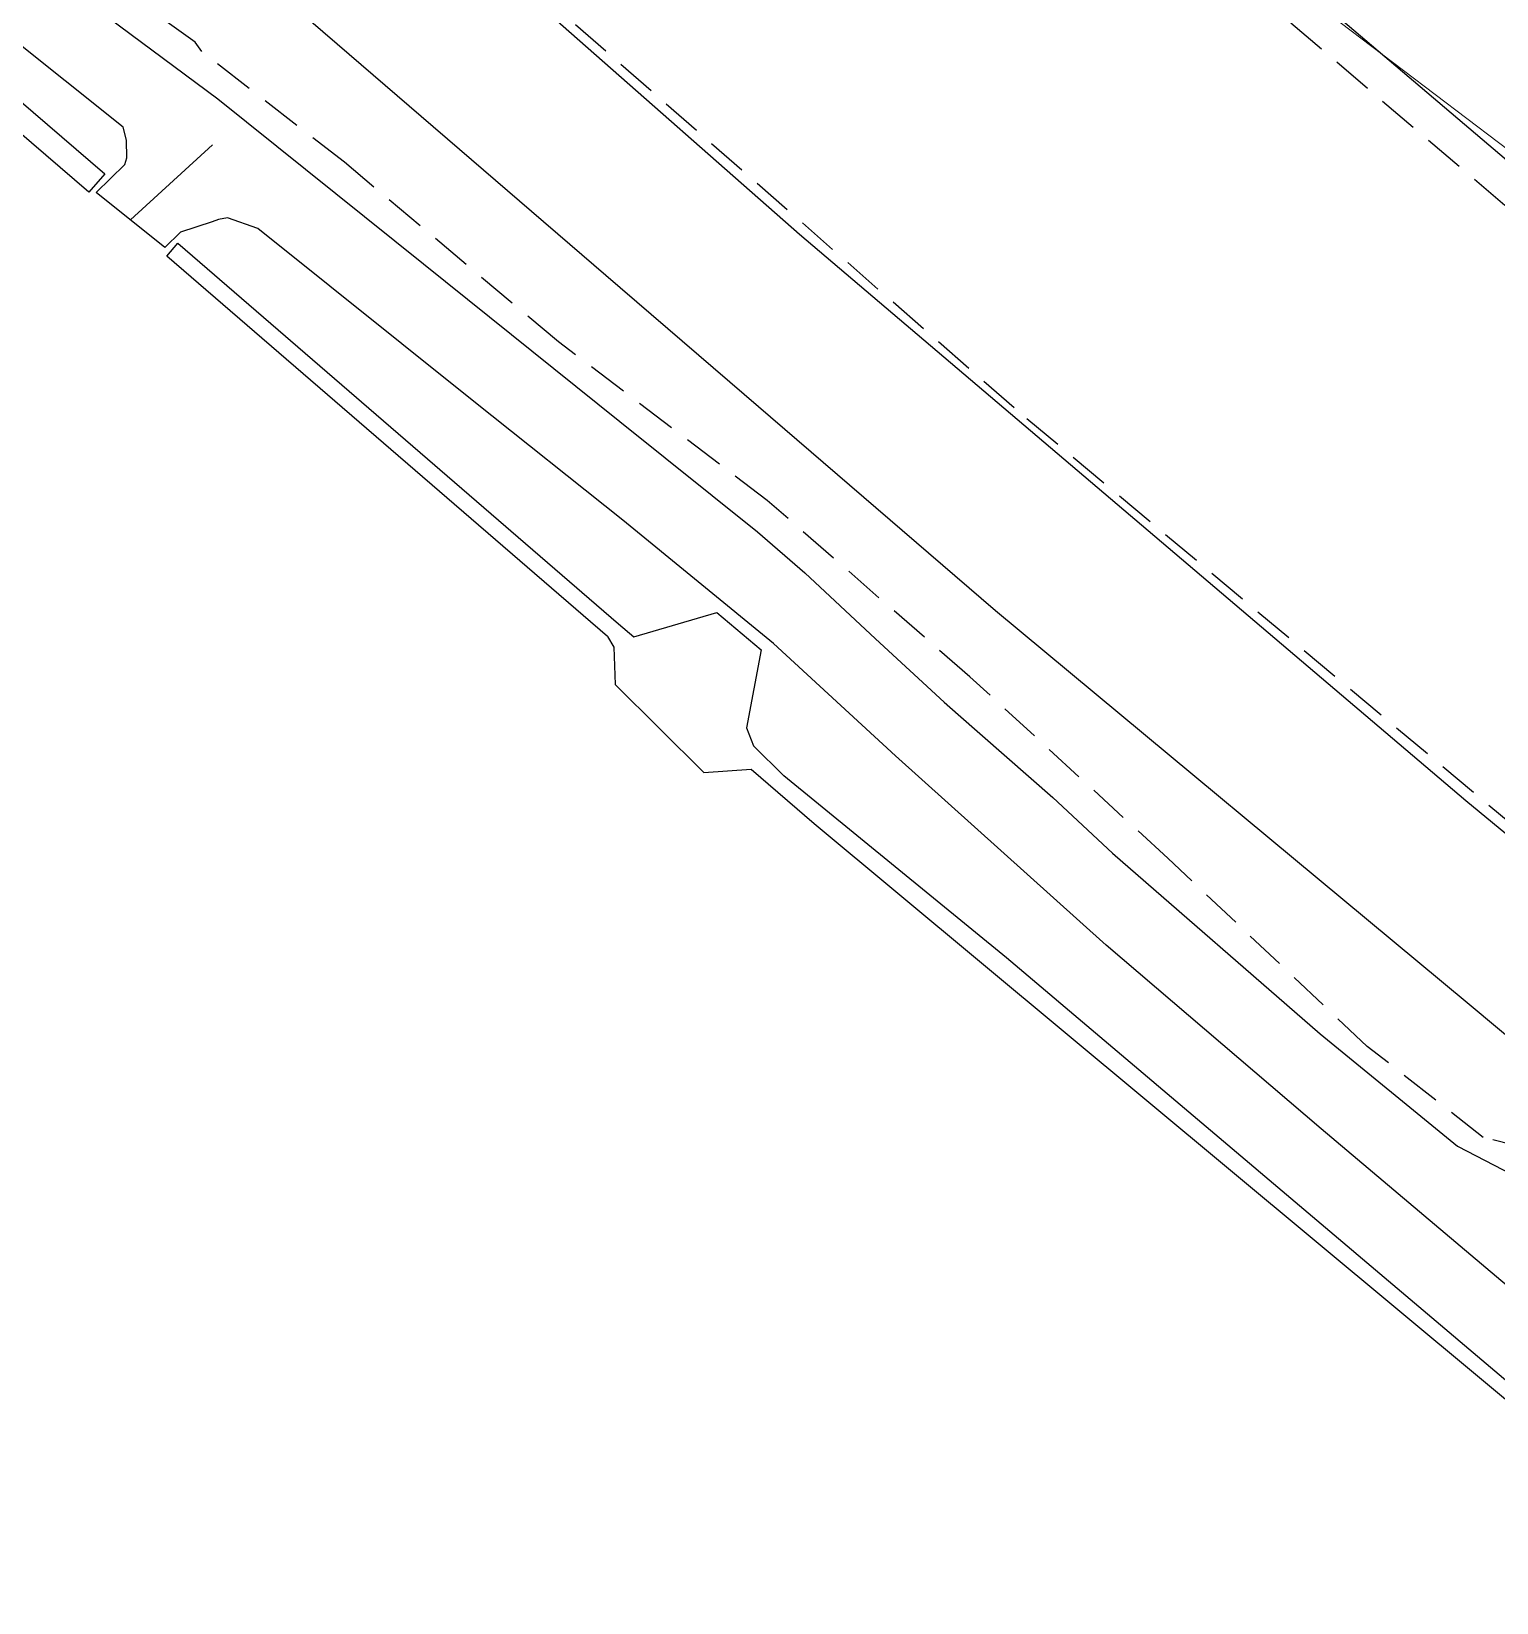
# Model space of a CAD drawing. Header units: millimetres. Extents: x 209513 to 211421, y 268482 to 269727.
# Drawn here: x 209997.6 to 210070.6, y 268735.3 to 268813.5 of the extents above; entities that cross this region are included whole.
import ezdxf

# ---------------------------------------------------------------- set-up
doc = ezdxf.new("R2010")
doc.units = ezdxf.units.MM
doc.header["$MEASUREMENT"] = 0
doc.linetypes.add('AD0024', pattern=[3, 2, -1])
doc.linetypes.add('AZ071', pattern=[3, 2, -1])
doc.layers.add('현황', color=8, linetype='CONTINUOUS')
doc.layers.add('현황1', color=8, linetype='CONTINUOUS')

msp = doc.modelspace()

# ---------------------------------------------------------------- linework, layer by layer
at = {"layer": '현황', "lineweight": 0}
msp.add_line((210094.81, 268789.668, 22.482), (210061.237, 268815.192, 23.905), dxfattribs=at)
at = {"layer": '현황', "linetype": 'AD0024'}
for points in [[(210117.7538404583, 268735.7154414549), (210114.34092991, 268738.375576827), (210097.06101367, 268752.535899694), (210046.571263607, 268794.786819844), (210008.631462265, 268827.927490263), (209963.889931363, 268866.922992263), (209952.811745969, 268876.578430574), (209925.721872943, 268899.4988645), (209921.511903285, 268904.048934929), (209918.621912141, 268906.078978544), (209910.561919288, 268910.139093089), (209901.911920225, 268913.889212885), (209892.321930629, 268918.919348314), (209879.89196027, 268926.949528064), (209876.531947069, 268927.169569081), (209876.131942065, 268926.879572793), (209875.971937634, 268926.539573448), (209875.921933932, 268926.219572863), (209876.001930833, 268925.899570721), (209876.231928756, 268925.609566894), (209882.871889298, 268919.139462972), (209895.351836849, 268909.009273236), (209904.101793759, 268901.349136487), (209912.381759747, 268894.739008446)], [(209933.652188548, 268925.018876526), (209961.742043811, 268899.988425825), (209999.892936317, 268866.964025039), (210008.841809282, 268859.217644675), (210042.08162972, 268829.517065379), (210095.651358862, 268783.906103627), (210117.7186831647, 268766.1885750643)]]:
    msp.add_lwpolyline(points, dxfattribs=at)
at = {"layer": '현황', "color": 8, "linetype": 'Continuous'}
msp.add_lwpolyline([(210000.499978526, 268805.537553051), (209985.259553272, 268818.643248621), (209972.085190655, 268830.022980484), (209961.390306221, 268839.173106429), (209950.674364479, 268848.42414414), (209938.212877, 268859.18068647), (209933.160920483, 268863.60250421), (209933.952121941, 268864.504730101), (209939.000114479, 268860.086382435), (209951.458489984, 268849.332526187, -1.6e-05), (209951.458518982, 268849.332501186), (209962.172455735, 268840.083194532), (209972.86746617, 268830.932960611), (209986.04297079, 268819.552242757), (210001.28281805, 268806.447044233), (210000.499978526, 268805.537553051)], format="xyb", dxfattribs=at)
at = {"layer": '현황', "linetype": 'Continuous'}
for points in [[(210115.831281983, 268769.145743432), (210026.021733952, 268845.407355725)], [(210009.651443052, 268825.777466234), (210010.961438182, 268824.807444344), (210012.34143727, 268824.167423186), (210035.891312402, 268803.437007509), (210069.071145135, 268775.246411048), (210092.67103093, 268755.785978909), (210105.350967901, 268745.235742379), (210117.7543036089, 268735.3139984747)], [(210082.410827128, 268741.556037388), (210061.860931353, 268758.906417607), (210051.150986303, 268768.046613479), (210040.671045171, 268777.476805849), (210034.591080496, 268783.06691718), (210027.091115545, 268789.207049647), (210019.661148207, 268795.117179087), (210008.901195822, 268803.727365243), (210007.391194869, 268804.247387774), (210006.95119203, 268804.16739318), (210006.64118944, 268804.057396718), (210005.051176632, 268803.537415106), (210004.281164816, 268802.777421489), (210000.85117986, 268805.517480324), (210002.291201727, 268806.917468284), (210002.381205775, 268807.247468736), (210002.361215298, 268808.117473309), (210002.201221767, 268808.767478634), (209996.431247113, 268813.387577115), (209990.93127865, 268818.467673768)], [(209999.831285125, 268815.457542781), (210006.911258304, 268810.177423765), (210017.161212885, 268801.957247201), (210026.931169175, 268794.107077265), (210033.791138689, 268788.626957197), (210036.144894362, 268786.580894951), (210039.661343375, 268783.295553436), (210043.093427421, 268780.139987524), (210043.780231573, 268779.521977979), (210048.497046331, 268775.387081198), (210051.471038673, 268772.626634078), (210061.820983896, 268763.636444391), (210068.650951291, 268758.036320068), (210072.270946219, 268756.166260072)], [(210027.641053429, 268783.387012002), (210031.771085164, 268784.606963061), (210033.971074216, 268782.746923804), (210033.251027866, 268778.856912984), (210033.591019483, 268777.966903724)], [(210026.321047836, 268783.407029793), (210026.631043326, 268782.877022887), (210026.711023055, 268781.017012145), (210031.120993978, 268776.646930037), (210033.481006127, 268776.806899095)]]:
    msp.add_lwpolyline(points, dxfattribs=at)
at = {"layer": '현황'}
msp.add_lwpolyline([(210006.653886917, 268807.894478732), (210002.566172343, 268804.147450929)], dxfattribs=at)
at = {"layer": '현황', "color": 8, "linetype": 'Continuous'}
for points in [[(210026.321047836, 268783.407029793), (210004.381160506, 268802.347418027), (210004.931170018, 268802.987413951), (210026.871057359, 268784.047025752), (210027.641053429, 268783.387012002)], [(210033.481006127, 268776.806899095), (210036.610989789, 268774.096842594), (210082.250765627, 268736.116008319), (210082.810775874, 268736.816004577), (210076.020806337, 268742.176129216), (210046.190957457, 268767.406677255), (210035.101009581, 268776.476875539), (210033.591019483, 268777.966903724)]]:
    msp.add_lwpolyline(points, dxfattribs=at)
at = {"layer": '현황1', "flags": 128}
msp.add_lwpolyline([(209704.006968091, 269082.2897157199), (209718.1056363465, 269070.0562902436), (209745.9744988734, 269045.8800627714), (209765.8883860267, 269028.5689119519), (209779.8618069725, 269016.2648317612), (209806.1154862763, 268993.3626325125), (209830.8191789865, 268971.7717338658), (209857.4855285042, 268948.6275700837), (209884.437976539, 268925.0235543189), (209901.2959983509, 268910.2362743446), (209930.3193040951, 268884.8557170505), (209954.9093911228, 268863.3833290059), (209984.2841986899, 268837.8154423946), (210004.254691757, 268820.3275184938), (210026.243605242, 268801.396260232), (210033.1339636055, 268795.4821221816), (210045.6441084218, 268784.7098667924), (210069.1282158789, 268765.1943097948), (210094.0017341295, 268744.4246202614)], dxfattribs=at)
at = {"layer": '현황1', "linetype": 'AZ071'}
msp.add_lwpolyline([(210075.241064248, 268765.57627292), (210074.711061707, 268765.556280005), (210074.681058785, 268765.306278992), (210079.991032185, 268760.846181322), (210079.871028754, 268760.586181469), (210079.761025702, 268760.356181651), (210078.871010309, 268759.326187894), (210075.820974767, 268757.336218186), (210075.260969867, 268757.116224586), (210069.930961789, 268758.476305066), (210064.150987061, 268763.006409197), (210054.22104796, 268772.376595559), (210044.371105126, 268781.406777168), (210034.281158056, 268790.176958828), (210023.881199688, 268798.077138336), (210013.221251406, 268807.017324893), (210006.121280882, 268812.537445926), (210005.791284497, 268812.997452547), (210001.191300022, 268816.25752895), (210001.00130017, 268816.347531876), (210000.991301009, 268816.427532403), (210009.651443052, 268825.777466234)], dxfattribs=at)

doc.saveas('drawing.dxf')
